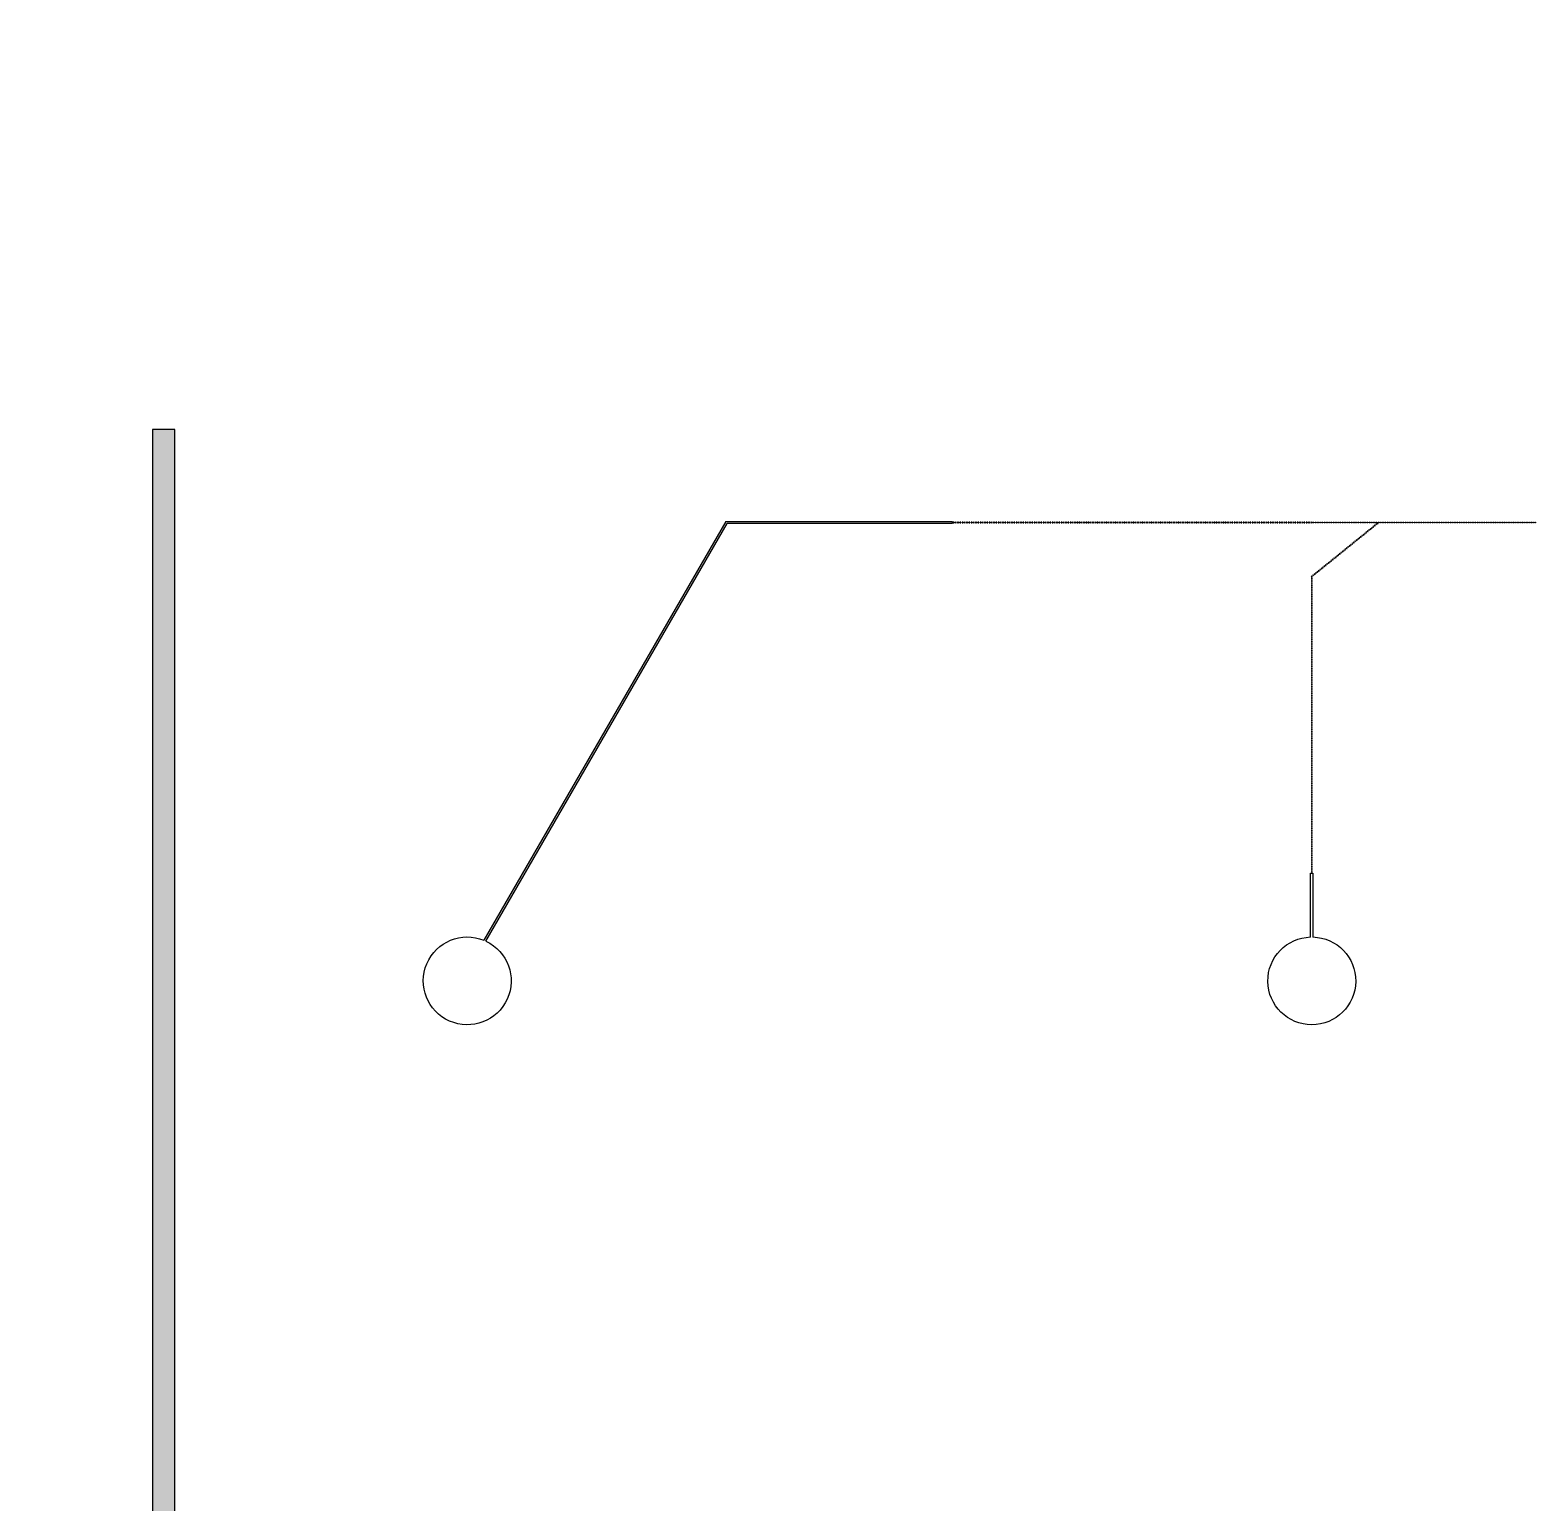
# Model space of a CAD drawing. Header units: inches. Extents: x 734146 to 834146, y 204695 to 304695.
# Drawn here: x 753819 to 760508, y 246410 to 252955 of the extents above; entities that cross this region are included whole.
import ezdxf

# ---------------------------------------------------------------- set-up
doc = ezdxf.new("R2010")
doc.units = ezdxf.units.IN
doc.header["$MEASUREMENT"] = 0

# ---------------------------------------------------------------- blocks, each defined once
blk = doc.blocks.new('*U38')
for p, q in [((-2303.7, -902.2), (-3378.3, 959.1)), ((-3369, 963.2), (-2297.8, -892.2)), ((294.6, 944.7), (294.6, 660.3)), ((304.6, 660.3), (304.6, 944.7)), ((294.6, 660.3), (304.6, 660.3)), ((-2303.7, -902.2), (-1297.9, -902.2)), ((-1297.9, -892.2), (-2297.8, -892.2)), ((-1297.9, -902.2), (-1297.9, -892.2))]:
    blk.add_line(p, q)
for points in [[(301.1, 653.3), (298.1, 653.3), (298.1, 656.3), (301.1, 656.3)], [(301.1, 645.3), (298.1, 645.3), (298.1, 648.3), (301.1, 648.3)], [(301.1, 637.3), (298.1, 637.3), (298.1, 640.3), (301.1, 640.3)], [(301.1, 629.3), (298.1, 629.3), (298.1, 632.3), (301.1, 632.3)], [(301.1, 621.3), (298.1, 621.3), (298.1, 624.3), (301.1, 624.3)], [(301.1, 613.3), (298.1, 613.3), (298.1, 616.3), (301.1, 616.3)], [(301.1, 605.3), (298.1, 605.3), (298.1, 608.3), (301.1, 608.3)], [(301.1, 597.3), (298.1, 597.3), (298.1, 600.3), (301.1, 600.3)], [(301.1, 589.3), (298.1, 589.3), (298.1, 592.3), (301.1, 592.3)], [(301.1, 581.3), (298.1, 581.3), (298.1, 584.3), (301.1, 584.3)], [(301.1, 573.3), (298.1, 573.3), (298.1, 576.3), (301.1, 576.3)], [(301.1, 565.3), (298.1, 565.3), (298.1, 568.3), (301.1, 568.3)], [(301.1, 557.3), (298.1, 557.3), (298.1, 560.3), (301.1, 560.3)], [(301.1, 549.3), (298.1, 549.3), (298.1, 552.3), (301.1, 552.3)], [(301.1, 541.3), (298.1, 541.3), (298.1, 544.3), (301.1, 544.3)], [(301.1, 533.3), (298.1, 533.3), (298.1, 536.3), (301.1, 536.3)], [(301.1, 525.3), (298.1, 525.3), (298.1, 528.3), (301.1, 528.3)], [(301.1, 517.3), (298.1, 517.3), (298.1, 520.3), (301.1, 520.3)], [(301.1, 509.3), (298.1, 509.3), (298.1, 512.3), (301.1, 512.3)], [(301.1, 501.3), (298.1, 501.3), (298.1, 504.3), (301.1, 504.3)], [(301.1, 493.3), (298.1, 493.3), (298.1, 496.3), (301.1, 496.3)], [(301.1, 485.3), (298.1, 485.3), (298.1, 488.3), (301.1, 488.3)], [(301.1, 477.3), (298.1, 477.3), (298.1, 480.3), (301.1, 480.3)], [(301.1, 469.3), (298.1, 469.3), (298.1, 472.3), (301.1, 472.3)], [(301.1, 461.3), (298.1, 461.3), (298.1, 464.3), (301.1, 464.3)], [(301.1, 453.3), (298.1, 453.3), (298.1, 456.3), (301.1, 456.3)], [(301.1, 445.3), (298.1, 445.3), (298.1, 448.3), (301.1, 448.3)], [(301.1, 437.3), (298.1, 437.3), (298.1, 440.3), (301.1, 440.3)], [(301.1, 429.3), (298.1, 429.3), (298.1, 432.3), (301.1, 432.3)], [(301.1, 421.3), (298.1, 421.3), (298.1, 424.3), (301.1, 424.3)], [(301.1, 413.3), (298.1, 413.3), (298.1, 416.3), (301.1, 416.3)], [(301.1, 405.3), (298.1, 405.3), (298.1, 408.3), (301.1, 408.3)], [(301.1, 397.3), (298.1, 397.3), (298.1, 400.3), (301.1, 400.3)], [(301.1, 389.3), (298.1, 389.3), (298.1, 392.3), (301.1, 392.3)], [(301.1, 381.3), (298.1, 381.3), (298.1, 384.3), (301.1, 384.3)], [(301.1, 373.3), (298.1, 373.3), (298.1, 376.3), (301.1, 376.3)], [(301.1, 365.3), (298.1, 365.3), (298.1, 368.3), (301.1, 368.3)], [(301.1, 357.3), (298.1, 357.3), (298.1, 360.3), (301.1, 360.3)], [(301.1, 349.3), (298.1, 349.3), (298.1, 352.3), (301.1, 352.3)], [(301.1, 341.3), (298.1, 341.3), (298.1, 344.3), (301.1, 344.3)], [(301.1, 333.3), (298.1, 333.3), (298.1, 336.3), (301.1, 336.3)], [(301.1, 325.3), (298.1, 325.3), (298.1, 328.3), (301.1, 328.3)], [(301.1, 317.3), (298.1, 317.3), (298.1, 320.3), (301.1, 320.3)], [(301.1, 309.3), (298.1, 309.3), (298.1, 312.3), (301.1, 312.3)], [(301.1, 301.3), (298.1, 301.3), (298.1, 304.3), (301.1, 304.3)], [(301.1, 293.3), (298.1, 293.3), (298.1, 296.3), (301.1, 296.3)], [(301.1, 285.3), (298.1, 285.3), (298.1, 288.3), (301.1, 288.3)], [(301.1, 277.3), (298.1, 277.3), (298.1, 280.3), (301.1, 280.3)], [(301.1, 269.3), (298.1, 269.3), (298.1, 272.3), (301.1, 272.3)], [(301.1, 261.3), (298.1, 261.3), (298.1, 264.3), (301.1, 264.3)], [(301.1, 253.3), (298.1, 253.3), (298.1, 256.3), (301.1, 256.3)], [(301.1, 245.3), (298.1, 245.3), (298.1, 248.3), (301.1, 248.3)], [(301.1, 237.3), (298.1, 237.3), (298.1, 240.3), (301.1, 240.3)], [(301.1, 229.3), (298.1, 229.3), (298.1, 232.3), (301.1, 232.3)], [(301.1, 221.3), (298.1, 221.3), (298.1, 224.3), (301.1, 224.3)], [(301.1, 213.3), (298.1, 213.3), (298.1, 216.3), (301.1, 216.3)], [(301.1, 205.3), (298.1, 205.3), (298.1, 208.3), (301.1, 208.3)], [(301.1, 197.3), (298.1, 197.3), (298.1, 200.3), (301.1, 200.3)], [(301.1, 189.3), (298.1, 189.3), (298.1, 192.3), (301.1, 192.3)], [(301.1, 181.3), (298.1, 181.3), (298.1, 184.3), (301.1, 184.3)], [(301.1, 173.3), (298.1, 173.3), (298.1, 176.3), (301.1, 176.3)], [(301.1, 165.3), (298.1, 165.3), (298.1, 168.3), (301.1, 168.3)], [(301.1, 157.3), (298.1, 157.3), (298.1, 160.3), (301.1, 160.3)], [(301.1, 149.3), (298.1, 149.3), (298.1, 152.3), (301.1, 152.3)], [(301.1, 141.3), (298.1, 141.3), (298.1, 144.3), (301.1, 144.3)], [(301.1, 133.3), (298.1, 133.3), (298.1, 136.3), (301.1, 136.3)], [(301.1, 125.3), (298.1, 125.3), (298.1, 128.3), (301.1, 128.3)], [(301.1, 117.3), (298.1, 117.3), (298.1, 120.3), (301.1, 120.3)], [(301.1, 109.3), (298.1, 109.3), (298.1, 112.3), (301.1, 112.3)], [(301.1, 101.3), (298.1, 101.3), (298.1, 104.3), (301.1, 104.3)], [(301.1, 93.3), (298.1, 93.3), (298.1, 96.3), (301.1, 96.3)], [(301.1, 85.3), (298.1, 85.3), (298.1, 88.3), (301.1, 88.3)], [(301.1, 77.3), (298.1, 77.3), (298.1, 80.3), (301.1, 80.3)], [(301.1, 69.3), (298.1, 69.3), (298.1, 72.3), (301.1, 72.3)], [(301.1, 61.3), (298.1, 61.3), (298.1, 64.3), (301.1, 64.3)], [(301.1, 53.3), (298.1, 53.3), (298.1, 56.3), (301.1, 56.3)], [(301.1, 45.3), (298.1, 45.3), (298.1, 48.3), (301.1, 48.3)], [(301.1, 37.3), (298.1, 37.3), (298.1, 40.3), (301.1, 40.3)], [(301.1, 29.3), (298.1, 29.3), (298.1, 32.3), (301.1, 32.3)], [(301.1, 21.3), (298.1, 21.3), (298.1, 24.3), (301.1, 24.3)], [(301.1, 13.3), (298.1, 13.3), (298.1, 16.3), (301.1, 16.3)], [(301.1, 5.3), (298.1, 5.3), (298.1, 8.3), (301.1, 8.3)], [(301.1, -2.7), (298.1, -2.7), (298.1, 0.3), (301.1, 0.3)], [(301.1, -10.7), (298.1, -10.7), (298.1, -7.7), (301.1, -7.7)], [(301.1, -18.7), (298.1, -18.7), (298.1, -15.7), (301.1, -15.7)], [(301.1, -26.7), (298.1, -26.7), (298.1, -23.7), (301.1, -23.7)], [(301.1, -34.7), (298.1, -34.7), (298.1, -31.7), (301.1, -31.7)], [(301.1, -42.7), (298.1, -42.7), (298.1, -39.7), (301.1, -39.7)], [(301.1, -50.7), (298.1, -50.7), (298.1, -47.7), (301.1, -47.7)], [(301.1, -58.7), (298.1, -58.7), (298.1, -55.7), (301.1, -55.7)], [(301.1, -66.7), (298.1, -66.7), (298.1, -63.7), (301.1, -63.7)], [(301.1, -74.7), (298.1, -74.7), (298.1, -71.7), (301.1, -71.7)], [(301.1, -82.7), (298.1, -82.7), (298.1, -79.7), (301.1, -79.7)], [(301.1, -90.7), (298.1, -90.7), (298.1, -87.7), (301.1, -87.7)], [(301.1, -98.7), (298.1, -98.7), (298.1, -95.7), (301.1, -95.7)], [(301.1, -106.7), (298.1, -106.7), (298.1, -103.7), (301.1, -103.7)], [(301.1, -114.7), (298.1, -114.7), (298.1, -111.7), (301.1, -111.7)], [(301.1, -122.7), (298.1, -122.7), (298.1, -119.7), (301.1, -119.7)], [(301.1, -130.7), (298.1, -130.7), (298.1, -127.7), (301.1, -127.7)], [(301.1, -138.7), (298.1, -138.7), (298.1, -135.7), (301.1, -135.7)], [(301.1, -146.7), (298.1, -146.7), (298.1, -143.7), (301.1, -143.7)], [(301.1, -154.7), (298.1, -154.7), (298.1, -151.7), (301.1, -151.7)], [(301.1, -162.7), (298.1, -162.7), (298.1, -159.7), (301.1, -159.7)], [(301.1, -170.7), (298.1, -170.7), (298.1, -167.7), (301.1, -167.7)], [(301.1, -178.7), (298.1, -178.7), (298.1, -175.7), (301.1, -175.7)], [(301.1, -186.7), (298.1, -186.7), (298.1, -183.7), (301.1, -183.7)], [(301.1, -194.7), (298.1, -194.7), (298.1, -191.7), (301.1, -191.7)], [(301.1, -202.7), (298.1, -202.7), (298.1, -199.7), (301.1, -199.7)], [(301.1, -210.7), (298.1, -210.7), (298.1, -207.7), (301.1, -207.7)], [(301.1, -218.7), (298.1, -218.7), (298.1, -215.7), (301.1, -215.7)], [(301.1, -226.7), (298.1, -226.7), (298.1, -223.7), (301.1, -223.7)], [(301.1, -234.7), (298.1, -234.7), (298.1, -231.7), (301.1, -231.7)], [(301.1, -242.7), (298.1, -242.7), (298.1, -239.7), (301.1, -239.7)], [(301.1, -250.7), (298.1, -250.7), (298.1, -247.7), (301.1, -247.7)], [(301.1, -258.7), (298.1, -258.7), (298.1, -255.7), (301.1, -255.7)], [(301.1, -266.7), (298.1, -266.7), (298.1, -263.7), (301.1, -263.7)], [(301.1, -274.7), (298.1, -274.7), (298.1, -271.7), (301.1, -271.7)], [(301.1, -282.7), (298.1, -282.7), (298.1, -279.7), (301.1, -279.7)], [(301.1, -290.7), (298.1, -290.7), (298.1, -287.7), (301.1, -287.7)], [(301.1, -298.7), (298.1, -298.7), (298.1, -295.7), (301.1, -295.7)], [(301.1, -306.7), (298.1, -306.7), (298.1, -303.7), (301.1, -303.7)], [(301.1, -314.7), (298.1, -314.7), (298.1, -311.7), (301.1, -311.7)], [(301.1, -322.7), (298.1, -322.7), (298.1, -319.7), (301.1, -319.7)], [(301.1, -330.7), (298.1, -330.7), (298.1, -327.7), (301.1, -327.7)], [(301.1, -338.7), (298.1, -338.7), (298.1, -335.7), (301.1, -335.7)], [(301.1, -346.7), (298.1, -346.7), (298.1, -343.7), (301.1, -343.7)], [(301.1, -354.7), (298.1, -354.7), (298.1, -351.7), (301.1, -351.7)], [(301.1, -362.7), (298.1, -362.7), (298.1, -359.7), (301.1, -359.7)], [(301.1, -370.7), (298.1, -370.7), (298.1, -367.7), (301.1, -367.7)], [(301.1, -378.7), (298.1, -378.7), (298.1, -375.7), (301.1, -375.7)], [(301.1, -386.7), (298.1, -386.7), (298.1, -383.7), (301.1, -383.7)], [(301.1, -394.7), (298.1, -394.7), (298.1, -391.7), (301.1, -391.7)], [(301.1, -402.7), (298.1, -402.7), (298.1, -399.7), (301.1, -399.7)], [(301.1, -410.7), (298.1, -410.7), (298.1, -407.7), (301.1, -407.7)], [(301.1, -418.7), (298.1, -418.7), (298.1, -415.7), (301.1, -415.7)], [(301.1, -426.7), (298.1, -426.7), (298.1, -423.7), (301.1, -423.7)], [(301.1, -434.7), (298.1, -434.7), (298.1, -431.7), (301.1, -431.7)], [(301.1, -442.7), (298.1, -442.7), (298.1, -439.7), (301.1, -439.7)], [(301.1, -450.7), (298.1, -450.7), (298.1, -447.7), (301.1, -447.7)], [(301.1, -458.7), (298.1, -458.7), (298.1, -455.7), (301.1, -455.7)], [(301.1, -466.7), (298.1, -466.7), (298.1, -463.7), (301.1, -463.7)], [(301.1, -474.7), (298.1, -474.7), (298.1, -471.7), (301.1, -471.7)], [(301.1, -482.7), (298.1, -482.7), (298.1, -479.7), (301.1, -479.7)], [(301.1, -490.7), (298.1, -490.7), (298.1, -487.7), (301.1, -487.7)], [(301.1, -498.7), (298.1, -498.7), (298.1, -495.7), (301.1, -495.7)], [(301.1, -506.7), (298.1, -506.7), (298.1, -503.7), (301.1, -503.7)], [(301.1, -514.7), (298.1, -514.7), (298.1, -511.7), (301.1, -511.7)], [(301.1, -522.7), (298.1, -522.7), (298.1, -519.7), (301.1, -519.7)], [(301.1, -530.7), (298.1, -530.7), (298.1, -527.7), (301.1, -527.7)], [(301.1, -538.7), (298.1, -538.7), (298.1, -535.7), (301.1, -535.7)], [(301.1, -546.7), (298.1, -546.7), (298.1, -543.7), (301.1, -543.7)], [(301.1, -554.7), (298.1, -554.7), (298.1, -551.7), (301.1, -551.7)], [(301.1, -562.7), (298.1, -562.7), (298.1, -559.7), (301.1, -559.7)], [(301.1, -570.7), (298.1, -570.7), (298.1, -567.7), (301.1, -567.7)], [(301.1, -578.7), (298.1, -578.7), (298.1, -575.7), (301.1, -575.7)], [(301.1, -586.7), (298.1, -586.7), (298.1, -583.7), (301.1, -583.7)], [(301.1, -594.7), (298.1, -594.7), (298.1, -591.7), (301.1, -591.7)], [(301.1, -602.7), (298.1, -602.7), (298.1, -599.7), (301.1, -599.7)], [(297.5, -657.4), (299.4, -655.1), (301.7, -657), (299.8, -659.3)], [(301.1, -610.7), (298.1, -610.7), (298.1, -607.7), (301.1, -607.7)], [(301.1, -618.7), (298.1, -618.7), (298.1, -615.7), (301.1, -615.7)], [(301.1, -626.7), (298.1, -626.7), (298.1, -623.7), (301.1, -623.7)], [(301.1, -634.7), (298.1, -634.7), (298.1, -631.7), (301.1, -631.7)], [(301.1, -642.7), (298.1, -642.7), (298.1, -639.7), (301.1, -639.7)], [(301.1, -650.7), (298.1, -650.7), (298.1, -647.7), (301.1, -647.7)], [(303.7, -662.4), (305.6, -660.1), (307.9, -662), (306.1, -664.3)], [(309.9, -667.5), (311.8, -665.1), (314.2, -667), (312.3, -669.4)], [(316.2, -672.5), (318, -670.2), (320.4, -672.1), (318.5, -674.4)], [(322.4, -677.5), (324.3, -675.2), (326.6, -677.1), (324.7, -679.4)], [(328.6, -682.6), (330.5, -680.2), (332.8, -682.1), (330.9, -684.5)], [(334.8, -687.6), (336.7, -685.3), (339, -687.2), (337.1, -689.5)], [(341, -692.6), (342.9, -690.3), (345.2, -692.2), (343.4, -694.5)], [(347.2, -697.7), (349.1, -695.3), (351.5, -697.2), (349.6, -699.6)], [(353.5, -702.7), (355.4, -700.4), (357.7, -702.3), (355.8, -704.6)], [(359.7, -707.7), (361.6, -705.4), (363.9, -707.3), (362, -709.6)], [(365.9, -712.8), (367.8, -710.4), (370.1, -712.3), (368.2, -714.7)], [(372.1, -717.8), (374, -715.5), (376.3, -717.4), (374.4, -719.7)], [(378.3, -722.8), (380.2, -720.5), (382.6, -722.4), (380.7, -724.7)], [(384.5, -727.9), (386.4, -725.5), (388.8, -727.4), (386.9, -729.8)], [(390.8, -732.9), (392.7, -730.6), (395, -732.5), (393.1, -734.8)], [(397, -737.9), (398.9, -735.6), (401.2, -737.5), (399.3, -739.8)], [(403.2, -743), (405.1, -740.7), (407.4, -742.5), (405.5, -744.9)], [(409.4, -748), (411.3, -745.7), (413.6, -747.6), (411.7, -749.9)], [(415.6, -753.1), (417.5, -750.7), (419.9, -752.6), (418, -754.9)], [(421.9, -758.1), (423.7, -755.8), (426.1, -757.6), (424.2, -760)], [(428.1, -763.1), (430, -760.8), (432.3, -762.7), (430.4, -765)], [(434.3, -768.2), (436.2, -765.8), (438.5, -767.7), (436.6, -770)], [(440.5, -773.2), (442.4, -770.9), (444.7, -772.7), (442.8, -775.1)], [(446.7, -778.2), (448.6, -775.9), (450.9, -777.8), (449.1, -780.1)], [(452.9, -783.3), (454.8, -780.9), (457.2, -782.8), (455.3, -785.1)], [(459.2, -788.3), (461, -786), (463.4, -787.9), (461.5, -790.2)], [(465.4, -793.3), (467.3, -791), (469.6, -792.9), (467.7, -795.2)], [(471.6, -798.4), (473.5, -796), (475.8, -797.9), (473.9, -800.3)], [(477.8, -803.4), (479.7, -801.1), (482, -803), (480.1, -805.3)], [(484, -808.4), (485.9, -806.1), (488.2, -808), (486.4, -810.3)], [(490.2, -813.5), (492.1, -811.1), (494.5, -813), (492.6, -815.4)], [(496.5, -818.5), (498.3, -816.2), (500.7, -818.1), (498.8, -820.4)], [(502.7, -823.5), (504.6, -821.2), (506.9, -823.1), (505, -825.4)], [(508.9, -828.6), (510.8, -826.2), (513.1, -828.1), (511.2, -830.5)], [(515.1, -833.6), (517, -831.3), (519.3, -833.2), (517.4, -835.5)], [(521.3, -838.6), (523.2, -836.3), (525.5, -838.2), (523.7, -840.5)], [(527.5, -843.7), (529.4, -841.3), (531.8, -843.2), (529.9, -845.6)], [(533.8, -848.7), (535.6, -846.4), (538, -848.3), (536.1, -850.6)], [(540, -853.7), (541.9, -851.4), (544.2, -853.3), (542.3, -855.6)], [(546.2, -858.8), (548.1, -856.4), (550.4, -858.3), (548.5, -860.7)], [(552.4, -863.8), (554.3, -861.5), (556.6, -863.4), (554.7, -865.7)], [(558.6, -868.8), (560.5, -866.5), (562.8, -868.4), (561, -870.7)], [(-1290.9, -895.7), (-1290.9, -898.7), (-1293.9, -898.7), (-1293.9, -895.7)], [(-1282.9, -895.7), (-1282.9, -898.7), (-1285.9, -898.7), (-1285.9, -895.7)], [(-1274.9, -895.7), (-1274.9, -898.7), (-1277.9, -898.7), (-1277.9, -895.7)], [(-1266.9, -895.7), (-1266.9, -898.7), (-1269.9, -898.7), (-1269.9, -895.7)], [(-1258.9, -895.7), (-1258.9, -898.7), (-1261.9, -898.7), (-1261.9, -895.7)], [(-1250.9, -895.7), (-1250.9, -898.7), (-1253.9, -898.7), (-1253.9, -895.7)], [(-1242.9, -895.7), (-1242.9, -898.7), (-1245.9, -898.7), (-1245.9, -895.7)], [(-1234.9, -895.7), (-1234.9, -898.7), (-1237.9, -898.7), (-1237.9, -895.7)], [(-1226.9, -895.7), (-1226.9, -898.7), (-1229.9, -898.7), (-1229.9, -895.7)], [(-1218.9, -895.7), (-1218.9, -898.7), (-1221.9, -898.7), (-1221.9, -895.7)], [(-1210.9, -895.7), (-1210.9, -898.7), (-1213.9, -898.7), (-1213.9, -895.7)], [(-1202.9, -895.7), (-1202.9, -898.7), (-1205.9, -898.7), (-1205.9, -895.7)], [(-1194.9, -895.7), (-1194.9, -898.7), (-1197.9, -898.7), (-1197.9, -895.7)], [(-1186.9, -895.7), (-1186.9, -898.7), (-1189.9, -898.7), (-1189.9, -895.7)], [(-1178.9, -895.7), (-1178.9, -898.7), (-1181.9, -898.7), (-1181.9, -895.7)], [(-1170.9, -895.7), (-1170.9, -898.7), (-1173.9, -898.7), (-1173.9, -895.7)], [(-1162.9, -895.7), (-1162.9, -898.7), (-1165.9, -898.7), (-1165.9, -895.7)], [(-1154.9, -895.7), (-1154.9, -898.7), (-1157.9, -898.7), (-1157.9, -895.7)], [(-1146.9, -895.7), (-1146.9, -898.7), (-1149.9, -898.7), (-1149.9, -895.7)], [(-1138.9, -895.7), (-1138.9, -898.7), (-1141.9, -898.7), (-1141.9, -895.7)], [(-1130.9, -895.7), (-1130.9, -898.7), (-1133.9, -898.7), (-1133.9, -895.7)], [(-1122.9, -895.7), (-1122.9, -898.7), (-1125.9, -898.7), (-1125.9, -895.7)], [(-1114.9, -895.7), (-1114.9, -898.7), (-1117.9, -898.7), (-1117.9, -895.7)], [(-1106.9, -895.7), (-1106.9, -898.7), (-1109.9, -898.7), (-1109.9, -895.7)], [(-1098.9, -895.7), (-1098.9, -898.7), (-1101.9, -898.7), (-1101.9, -895.7)], [(-1090.9, -895.7), (-1090.9, -898.7), (-1093.9, -898.7), (-1093.9, -895.7)], [(-1082.9, -895.7), (-1082.9, -898.7), (-1085.9, -898.7), (-1085.9, -895.7)], [(-1074.9, -895.7), (-1074.9, -898.7), (-1077.9, -898.7), (-1077.9, -895.7)], [(-1066.9, -895.7), (-1066.9, -898.7), (-1069.9, -898.7), (-1069.9, -895.7)], [(-1058.9, -895.7), (-1058.9, -898.7), (-1061.9, -898.7), (-1061.9, -895.7)], [(-1050.9, -895.7), (-1050.9, -898.7), (-1053.9, -898.7), (-1053.9, -895.7)], [(-1042.9, -895.7), (-1042.9, -898.7), (-1045.9, -898.7), (-1045.9, -895.7)], [(-1034.9, -895.7), (-1034.9, -898.7), (-1037.9, -898.7), (-1037.9, -895.7)], [(-1026.9, -895.7), (-1026.9, -898.7), (-1029.9, -898.7), (-1029.9, -895.7)], [(-1018.9, -895.7), (-1018.9, -898.7), (-1021.9, -898.7), (-1021.9, -895.7)], [(-1010.9, -895.7), (-1010.9, -898.7), (-1013.9, -898.7), (-1013.9, -895.7)], [(-1002.9, -895.7), (-1002.9, -898.7), (-1005.9, -898.7), (-1005.9, -895.7)], [(-994.9, -895.7), (-994.9, -898.7), (-997.9, -898.7), (-997.9, -895.7)], [(-986.9, -895.7), (-986.9, -898.7), (-989.9, -898.7), (-989.9, -895.7)], [(-978.9, -895.7), (-978.9, -898.7), (-981.9, -898.7), (-981.9, -895.7)], [(-970.9, -895.7), (-970.9, -898.7), (-973.9, -898.7), (-973.9, -895.7)], [(-962.9, -895.7), (-962.9, -898.7), (-965.9, -898.7), (-965.9, -895.7)], [(-954.9, -895.7), (-954.9, -898.7), (-957.9, -898.7), (-957.9, -895.7)], [(-946.9, -895.7), (-946.9, -898.7), (-949.9, -898.7), (-949.9, -895.7)], [(-938.9, -895.7), (-938.9, -898.7), (-941.9, -898.7), (-941.9, -895.7)], [(-930.9, -895.7), (-930.9, -898.7), (-933.9, -898.7), (-933.9, -895.7)], [(-922.9, -895.7), (-922.9, -898.7), (-925.9, -898.7), (-925.9, -895.7)], [(-914.9, -895.7), (-914.9, -898.7), (-917.9, -898.7), (-917.9, -895.7)], [(-906.9, -895.7), (-906.9, -898.7), (-909.9, -898.7), (-909.9, -895.7)], [(-898.9, -895.7), (-898.9, -898.7), (-901.9, -898.7), (-901.9, -895.7)], [(-890.9, -895.7), (-890.9, -898.7), (-893.9, -898.7), (-893.9, -895.7)], [(-882.9, -895.7), (-882.9, -898.7), (-885.9, -898.7), (-885.9, -895.7)], [(-874.9, -895.7), (-874.9, -898.7), (-877.9, -898.7), (-877.9, -895.7)], [(-866.9, -895.7), (-866.9, -898.7), (-869.9, -898.7), (-869.9, -895.7)], [(-858.9, -895.7), (-858.9, -898.7), (-861.9, -898.7), (-861.9, -895.7)], [(-850.9, -895.7), (-850.9, -898.7), (-853.9, -898.7), (-853.9, -895.7)], [(-842.9, -895.7), (-842.9, -898.7), (-845.9, -898.7), (-845.9, -895.7)], [(-834.9, -895.7), (-834.9, -898.7), (-837.9, -898.7), (-837.9, -895.7)], [(-826.9, -895.7), (-826.9, -898.7), (-829.9, -898.7), (-829.9, -895.7)], [(-818.9, -895.7), (-818.9, -898.7), (-821.9, -898.7), (-821.9, -895.7)], [(-810.9, -895.7), (-810.9, -898.7), (-813.9, -898.7), (-813.9, -895.7)], [(-802.9, -895.7), (-802.9, -898.7), (-805.9, -898.7), (-805.9, -895.7)], [(-794.9, -895.7), (-794.9, -898.7), (-797.9, -898.7), (-797.9, -895.7)], [(-786.9, -895.7), (-786.9, -898.7), (-789.9, -898.7), (-789.9, -895.7)], [(-778.9, -895.7), (-778.9, -898.7), (-781.9, -898.7), (-781.9, -895.7)], [(-770.9, -895.7), (-770.9, -898.7), (-773.9, -898.7), (-773.9, -895.7)], [(-762.9, -895.7), (-762.9, -898.7), (-765.9, -898.7), (-765.9, -895.7)], [(-754.9, -895.7), (-754.9, -898.7), (-757.9, -898.7), (-757.9, -895.7)], [(-746.9, -895.7), (-746.9, -898.7), (-749.9, -898.7), (-749.9, -895.7)], [(-738.9, -895.7), (-738.9, -898.7), (-741.9, -898.7), (-741.9, -895.7)], [(-730.9, -895.7), (-730.9, -898.7), (-733.9, -898.7), (-733.9, -895.7)], [(-722.9, -895.7), (-722.9, -898.7), (-725.9, -898.7), (-725.9, -895.7)], [(-714.9, -895.7), (-714.9, -898.7), (-717.9, -898.7), (-717.9, -895.7)], [(-706.9, -895.7), (-706.9, -898.7), (-709.9, -898.7), (-709.9, -895.7)], [(-698.9, -895.7), (-698.9, -898.7), (-701.9, -898.7), (-701.9, -895.7)], [(-690.9, -895.7), (-690.9, -898.7), (-693.9, -898.7), (-693.9, -895.7)], [(-682.9, -895.7), (-682.9, -898.7), (-685.9, -898.7), (-685.9, -895.7)], [(-674.9, -895.7), (-674.9, -898.7), (-677.9, -898.7), (-677.9, -895.7)], [(-666.9, -895.7), (-666.9, -898.7), (-669.9, -898.7), (-669.9, -895.7)], [(-658.9, -895.7), (-658.9, -898.7), (-661.9, -898.7), (-661.9, -895.7)], [(-650.9, -895.7), (-650.9, -898.7), (-653.9, -898.7), (-653.9, -895.7)], [(-642.9, -895.7), (-642.9, -898.7), (-645.9, -898.7), (-645.9, -895.7)], [(-634.9, -895.7), (-634.9, -898.7), (-637.9, -898.7), (-637.9, -895.7)], [(-626.9, -895.7), (-626.9, -898.7), (-629.9, -898.7), (-629.9, -895.7)], [(-618.9, -895.7), (-618.9, -898.7), (-621.9, -898.7), (-621.9, -895.7)], [(-610.9, -895.7), (-610.9, -898.7), (-613.9, -898.7), (-613.9, -895.7)], [(-602.9, -895.7), (-602.9, -898.7), (-605.9, -898.7), (-605.9, -895.7)], [(-594.9, -895.7), (-594.9, -898.7), (-597.9, -898.7), (-597.9, -895.7)], [(-586.9, -895.7), (-586.9, -898.7), (-589.9, -898.7), (-589.9, -895.7)], [(-578.9, -895.7), (-578.9, -898.7), (-581.9, -898.7), (-581.9, -895.7)], [(-570.9, -895.7), (-570.9, -898.7), (-573.9, -898.7), (-573.9, -895.7)], [(-562.9, -895.7), (-562.9, -898.7), (-565.9, -898.7), (-565.9, -895.7)], [(-554.9, -895.7), (-554.9, -898.7), (-557.9, -898.7), (-557.9, -895.7)], [(-546.9, -895.7), (-546.9, -898.7), (-549.9, -898.7), (-549.9, -895.7)], [(-538.9, -895.7), (-538.9, -898.7), (-541.9, -898.7), (-541.9, -895.7)], [(-530.9, -895.7), (-530.9, -898.7), (-533.9, -898.7), (-533.9, -895.7)], [(-522.9, -895.7), (-522.9, -898.7), (-525.9, -898.7), (-525.9, -895.7)], [(-514.9, -895.7), (-514.9, -898.7), (-517.9, -898.7), (-517.9, -895.7)], [(-506.9, -895.7), (-506.9, -898.7), (-509.9, -898.7), (-509.9, -895.7)], [(-498.9, -895.7), (-498.9, -898.7), (-501.9, -898.7), (-501.9, -895.7)], [(-490.9, -895.7), (-490.9, -898.7), (-493.9, -898.7), (-493.9, -895.7)], [(-482.9, -895.7), (-482.9, -898.7), (-485.9, -898.7), (-485.9, -895.7)], [(-474.9, -895.7), (-474.9, -898.7), (-477.9, -898.7), (-477.9, -895.7)], [(-466.9, -895.7), (-466.9, -898.7), (-469.9, -898.7), (-469.9, -895.7)], [(-458.9, -895.7), (-458.9, -898.7), (-461.9, -898.7), (-461.9, -895.7)], [(-450.9, -895.7), (-450.9, -898.7), (-453.9, -898.7), (-453.9, -895.7)], [(-442.9, -895.7), (-442.9, -898.7), (-445.9, -898.7), (-445.9, -895.7)], [(-434.9, -895.7), (-434.9, -898.7), (-437.9, -898.7), (-437.9, -895.7)], [(-426.9, -895.7), (-426.9, -898.7), (-429.9, -898.7), (-429.9, -895.7)], [(-418.9, -895.7), (-418.9, -898.7), (-421.9, -898.7), (-421.9, -895.7)], [(-410.9, -895.7), (-410.9, -898.7), (-413.9, -898.7), (-413.9, -895.7)], [(-402.9, -895.7), (-402.9, -898.7), (-405.9, -898.7), (-405.9, -895.7)], [(-394.9, -895.7), (-394.9, -898.7), (-397.9, -898.7), (-397.9, -895.7)], [(-386.9, -895.7), (-386.9, -898.7), (-389.9, -898.7), (-389.9, -895.7)], [(-378.9, -895.7), (-378.9, -898.7), (-381.9, -898.7), (-381.9, -895.7)], [(-370.9, -895.7), (-370.9, -898.7), (-373.9, -898.7), (-373.9, -895.7)], [(-362.9, -895.7), (-362.9, -898.7), (-365.9, -898.7), (-365.9, -895.7)], [(-354.9, -895.7), (-354.9, -898.7), (-357.9, -898.7), (-357.9, -895.7)], [(-346.9, -895.7), (-346.9, -898.7), (-349.9, -898.7), (-349.9, -895.7)], [(-338.9, -895.7), (-338.9, -898.7), (-341.9, -898.7), (-341.9, -895.7)], [(-330.9, -895.7), (-330.9, -898.7), (-333.9, -898.7), (-333.9, -895.7)], [(-322.9, -895.7), (-322.9, -898.7), (-325.9, -898.7), (-325.9, -895.7)], [(-314.9, -895.7), (-314.9, -898.7), (-317.9, -898.7), (-317.9, -895.7)], [(-306.9, -895.7), (-306.9, -898.7), (-309.9, -898.7), (-309.9, -895.7)], [(-298.9, -895.7), (-298.9, -898.7), (-301.9, -898.7), (-301.9, -895.7)], [(-290.9, -895.7), (-290.9, -898.7), (-293.9, -898.7), (-293.9, -895.7)], [(-282.9, -895.7), (-282.9, -898.7), (-285.9, -898.7), (-285.9, -895.7)], [(-274.9, -895.7), (-274.9, -898.7), (-277.9, -898.7), (-277.9, -895.7)], [(-266.9, -895.7), (-266.9, -898.7), (-269.9, -898.7), (-269.9, -895.7)], [(-258.9, -895.7), (-258.9, -898.7), (-261.9, -898.7), (-261.9, -895.7)], [(-250.9, -895.7), (-250.9, -898.7), (-253.9, -898.7), (-253.9, -895.7)], [(-242.9, -895.7), (-242.9, -898.7), (-245.9, -898.7), (-245.9, -895.7)], [(-234.9, -895.7), (-234.9, -898.7), (-237.9, -898.7), (-237.9, -895.7)], [(-226.9, -895.7), (-226.9, -898.7), (-229.9, -898.7), (-229.9, -895.7)], [(-218.9, -895.7), (-218.9, -898.7), (-221.9, -898.7), (-221.9, -895.7)], [(-210.9, -895.7), (-210.9, -898.7), (-213.9, -898.7), (-213.9, -895.7)], [(-202.9, -895.7), (-202.9, -898.7), (-205.9, -898.7), (-205.9, -895.7)], [(-194.9, -895.7), (-194.9, -898.7), (-197.9, -898.7), (-197.9, -895.7)], [(-186.9, -895.7), (-186.9, -898.7), (-189.9, -898.7), (-189.9, -895.7)], [(-178.9, -895.7), (-178.9, -898.7), (-181.9, -898.7), (-181.9, -895.7)], [(-170.9, -895.7), (-170.9, -898.7), (-173.9, -898.7), (-173.9, -895.7)], [(-162.9, -895.7), (-162.9, -898.7), (-165.9, -898.7), (-165.9, -895.7)], [(-154.9, -895.7), (-154.9, -898.7), (-157.9, -898.7), (-157.9, -895.7)], [(-146.9, -895.7), (-146.9, -898.7), (-149.9, -898.7), (-149.9, -895.7)], [(-138.9, -895.7), (-138.9, -898.7), (-141.9, -898.7), (-141.9, -895.7)], [(-130.9, -895.7), (-130.9, -898.7), (-133.9, -898.7), (-133.9, -895.7)], [(-122.9, -895.7), (-122.9, -898.7), (-125.9, -898.7), (-125.9, -895.7)], [(-114.9, -895.7), (-114.9, -898.7), (-117.9, -898.7), (-117.9, -895.7)], [(-106.9, -895.7), (-106.9, -898.7), (-109.9, -898.7), (-109.9, -895.7)], [(-98.9, -895.7), (-98.9, -898.7), (-101.9, -898.7), (-101.9, -895.7)], [(-90.9, -895.7), (-90.9, -898.7), (-93.9, -898.7), (-93.9, -895.7)], [(-82.9, -895.7), (-82.9, -898.7), (-85.9, -898.7), (-85.9, -895.7)], [(-74.9, -895.7), (-74.9, -898.7), (-77.9, -898.7), (-77.9, -895.7)], [(-66.9, -895.7), (-66.9, -898.7), (-69.9, -898.7), (-69.9, -895.7)], [(-58.9, -895.7), (-58.9, -898.7), (-61.9, -898.7), (-61.9, -895.7)], [(-50.9, -895.7), (-50.9, -898.7), (-53.9, -898.7), (-53.9, -895.7)], [(-42.9, -895.7), (-42.9, -898.7), (-45.9, -898.7), (-45.9, -895.7)], [(-34.9, -895.7), (-34.9, -898.7), (-37.9, -898.7), (-37.9, -895.7)], [(-26.9, -895.7), (-26.9, -898.7), (-29.9, -898.7), (-29.9, -895.7)], [(-18.9, -895.7), (-18.9, -898.7), (-21.9, -898.7), (-21.9, -895.7)], [(-10.9, -895.7), (-10.9, -898.7), (-13.9, -898.7), (-13.9, -895.7)], [(-2.9, -895.7), (-2.9, -898.7), (-5.9, -898.7), (-5.9, -895.7)], [(5.1, -895.7), (5.1, -898.7), (2.1, -898.7), (2.1, -895.7)], [(13.1, -895.7), (13.1, -898.7), (10.1, -898.7), (10.1, -895.7)], [(21.1, -895.7), (21.1, -898.7), (18.1, -898.7), (18.1, -895.7)], [(29.1, -895.7), (29.1, -898.7), (26.1, -898.7), (26.1, -895.7)], [(37.1, -895.7), (37.1, -898.7), (34.1, -898.7), (34.1, -895.7)], [(45.1, -895.7), (45.1, -898.7), (42.1, -898.7), (42.1, -895.7)], [(53.1, -895.7), (53.1, -898.7), (50.1, -898.7), (50.1, -895.7)], [(61.1, -895.7), (61.1, -898.7), (58.1, -898.7), (58.1, -895.7)], [(69.1, -895.7), (69.1, -898.7), (66.1, -898.7), (66.1, -895.7)], [(77.1, -895.7), (77.1, -898.7), (74.1, -898.7), (74.1, -895.7)], [(85.1, -895.7), (85.1, -898.7), (82.1, -898.7), (82.1, -895.7)], [(93.1, -895.7), (93.1, -898.7), (90.1, -898.7), (90.1, -895.7)], [(101.1, -895.7), (101.1, -898.7), (98.1, -898.7), (98.1, -895.7)], [(109.1, -895.7), (109.1, -898.7), (106.1, -898.7), (106.1, -895.7)], [(117.1, -895.7), (117.1, -898.7), (114.1, -898.7), (114.1, -895.7)], [(125.1, -895.7), (125.1, -898.7), (122.1, -898.7), (122.1, -895.7)], [(133.1, -895.7), (133.1, -898.7), (130.1, -898.7), (130.1, -895.7)], [(141.1, -895.7), (141.1, -898.7), (138.1, -898.7), (138.1, -895.7)], [(149.1, -895.7), (149.1, -898.7), (146.1, -898.7), (146.1, -895.7)], [(157.1, -895.7), (157.1, -898.7), (154.1, -898.7), (154.1, -895.7)], [(165.1, -895.7), (165.1, -898.7), (162.1, -898.7), (162.1, -895.7)], [(173.1, -895.7), (173.1, -898.7), (170.1, -898.7), (170.1, -895.7)], [(181.1, -895.7), (181.1, -898.7), (178.1, -898.7), (178.1, -895.7)], [(189.1, -895.7), (189.1, -898.7), (186.1, -898.7), (186.1, -895.7)], [(197.1, -895.7), (197.1, -898.7), (194.1, -898.7), (194.1, -895.7)], [(205.1, -895.7), (205.1, -898.7), (202.1, -898.7), (202.1, -895.7)], [(213.1, -895.7), (213.1, -898.7), (210.1, -898.7), (210.1, -895.7)], [(221.1, -895.7), (221.1, -898.7), (218.1, -898.7), (218.1, -895.7)], [(229.1, -895.7), (229.1, -898.7), (226.1, -898.7), (226.1, -895.7)], [(237.1, -895.7), (237.1, -898.7), (234.1, -898.7), (234.1, -895.7)], [(245.1, -895.7), (245.1, -898.7), (242.1, -898.7), (242.1, -895.7)], [(253.1, -895.7), (253.1, -898.7), (250.1, -898.7), (250.1, -895.7)], [(261.1, -895.7), (261.1, -898.7), (258.1, -898.7), (258.1, -895.7)], [(269.1, -895.7), (269.1, -898.7), (266.1, -898.7), (266.1, -895.7)], [(277.1, -895.7), (277.1, -898.7), (274.1, -898.7), (274.1, -895.7)], [(285.1, -895.7), (285.1, -898.7), (282.1, -898.7), (282.1, -895.7)], [(293.1, -895.7), (293.1, -898.7), (290.1, -898.7), (290.1, -895.7)], [(301.1, -895.7), (301.1, -898.7), (298.1, -898.7), (298.1, -895.7)], [(306.1, -895.7), (306.1, -898.7), (309.1, -898.7), (309.1, -895.7)], [(314.1, -895.7), (314.1, -898.7), (317.1, -898.7), (317.1, -895.7)], [(322.1, -895.7), (322.1, -898.7), (325.1, -898.7), (325.1, -895.7)], [(330.1, -895.7), (330.1, -898.7), (333.1, -898.7), (333.1, -895.7)], [(338.1, -895.7), (338.1, -898.7), (341.1, -898.7), (341.1, -895.7)], [(346.1, -895.7), (346.1, -898.7), (349.1, -898.7), (349.1, -895.7)], [(354.1, -895.7), (354.1, -898.7), (357.1, -898.7), (357.1, -895.7)], [(362.1, -895.7), (362.1, -898.7), (365.1, -898.7), (365.1, -895.7)], [(370.1, -895.7), (370.1, -898.7), (373.1, -898.7), (373.1, -895.7)], [(378.1, -895.7), (378.1, -898.7), (381.1, -898.7), (381.1, -895.7)], [(386.1, -895.7), (386.1, -898.7), (389.1, -898.7), (389.1, -895.7)], [(394.1, -895.7), (394.1, -898.7), (397.1, -898.7), (397.1, -895.7)], [(402.1, -895.7), (402.1, -898.7), (405.1, -898.7), (405.1, -895.7)], [(410.1, -895.7), (410.1, -898.7), (413.1, -898.7), (413.1, -895.7)], [(418.1, -895.7), (418.1, -898.7), (421.1, -898.7), (421.1, -895.7)], [(426.1, -895.7), (426.1, -898.7), (429.1, -898.7), (429.1, -895.7)], [(434.1, -895.7), (434.1, -898.7), (437.1, -898.7), (437.1, -895.7)], [(442.1, -895.7), (442.1, -898.7), (445.1, -898.7), (445.1, -895.7)], [(450.1, -895.7), (450.1, -898.7), (453.1, -898.7), (453.1, -895.7)], [(458.1, -895.7), (458.1, -898.7), (461.1, -898.7), (461.1, -895.7)], [(466.1, -895.7), (466.1, -898.7), (469.1, -898.7), (469.1, -895.7)], [(474.1, -895.7), (474.1, -898.7), (477.1, -898.7), (477.1, -895.7)], [(482.1, -895.7), (482.1, -898.7), (485.1, -898.7), (485.1, -895.7)], [(490.1, -895.7), (490.1, -898.7), (493.1, -898.7), (493.1, -895.7)], [(498.1, -895.7), (498.1, -898.7), (501.1, -898.7), (501.1, -895.7)], [(506.1, -895.7), (506.1, -898.7), (509.1, -898.7), (509.1, -895.7)], [(514.1, -895.7), (514.1, -898.7), (517.1, -898.7), (517.1, -895.7)], [(522.1, -895.7), (522.1, -898.7), (525.1, -898.7), (525.1, -895.7)], [(530.1, -895.7), (530.1, -898.7), (533.1, -898.7), (533.1, -895.7)], [(538.1, -895.7), (538.1, -898.7), (541.1, -898.7), (541.1, -895.7)], [(546.1, -895.7), (546.1, -898.7), (549.1, -898.7), (549.1, -895.7)], [(554.1, -895.7), (554.1, -898.7), (557.1, -898.7), (557.1, -895.7)], [(562.1, -895.7), (562.1, -898.7), (565.1, -898.7), (565.1, -895.7)], [(564.8, -873.9), (566.7, -871.6), (569.1, -873.4), (567.2, -875.8)], [(570.1, -895.7), (570.1, -898.7), (573.1, -898.7), (573.1, -895.7)], [(571.1, -878.9), (573, -876.6), (575.3, -878.5), (573.4, -880.8)], [(577.3, -884), (579.2, -881.6), (581.5, -883.5), (579.6, -885.8)], [(578.1, -895.7), (578.1, -898.7), (581.1, -898.7), (581.1, -895.7)], [(583.5, -889), (585.4, -886.7), (587.7, -888.5), (585.8, -890.9)], [(586.1, -895.7), (586.1, -898.7), (589.1, -898.7), (589.1, -895.7)], [(589.7, -894), (591.6, -891.7), (593.9, -893.6), (592, -895.9)], [(594.1, -895.7), (594.1, -898.7), (597.1, -898.7), (597.1, -895.7)], [(602.1, -895.7), (602.1, -898.7), (605.1, -898.7), (605.1, -895.7)], [(610.1, -895.7), (610.1, -898.7), (613.1, -898.7), (613.1, -895.7)], [(618.1, -895.7), (618.1, -898.7), (621.1, -898.7), (621.1, -895.7)], [(626.1, -895.7), (626.1, -898.7), (629.1, -898.7), (629.1, -895.7)], [(634.1, -895.7), (634.1, -898.7), (637.1, -898.7), (637.1, -895.7)], [(642.1, -895.7), (642.1, -898.7), (645.1, -898.7), (645.1, -895.7)], [(650.1, -895.7), (650.1, -898.7), (653.1, -898.7), (653.1, -895.7)], [(658.1, -895.7), (658.1, -898.7), (661.1, -898.7), (661.1, -895.7)], [(666.1, -895.7), (666.1, -898.7), (669.1, -898.7), (669.1, -895.7)], [(674.1, -895.7), (674.1, -898.7), (677.1, -898.7), (677.1, -895.7)], [(682.1, -895.7), (682.1, -898.7), (685.1, -898.7), (685.1, -895.7)], [(690.1, -895.7), (690.1, -898.7), (693.1, -898.7), (693.1, -895.7)], [(698.1, -895.7), (698.1, -898.7), (701.1, -898.7), (701.1, -895.7)], [(706.1, -895.7), (706.1, -898.7), (709.1, -898.7), (709.1, -895.7)], [(714.1, -895.7), (714.1, -898.7), (717.1, -898.7), (717.1, -895.7)], [(722.1, -895.7), (722.1, -898.7), (725.1, -898.7), (725.1, -895.7)], [(730.1, -895.7), (730.1, -898.7), (733.1, -898.7), (733.1, -895.7)], [(738.1, -895.7), (738.1, -898.7), (741.1, -898.7), (741.1, -895.7)], [(746.1, -895.7), (746.1, -898.7), (749.1, -898.7), (749.1, -895.7)], [(754.1, -895.7), (754.1, -898.7), (757.1, -898.7), (757.1, -895.7)], [(762.1, -895.7), (762.1, -898.7), (765.1, -898.7), (765.1, -895.7)], [(770.1, -895.7), (770.1, -898.7), (773.1, -898.7), (773.1, -895.7)], [(778.1, -895.7), (778.1, -898.7), (781.1, -898.7), (781.1, -895.7)], [(786.1, -895.7), (786.1, -898.7), (789.1, -898.7), (789.1, -895.7)], [(794.1, -895.7), (794.1, -898.7), (797.1, -898.7), (797.1, -895.7)], [(802.1, -895.7), (802.1, -898.7), (805.1, -898.7), (805.1, -895.7)], [(810.1, -895.7), (810.1, -898.7), (813.1, -898.7), (813.1, -895.7)], [(818.1, -895.7), (818.1, -898.7), (821.1, -898.7), (821.1, -895.7)], [(826.1, -895.7), (826.1, -898.7), (829.1, -898.7), (829.1, -895.7)], [(834.1, -895.7), (834.1, -898.7), (837.1, -898.7), (837.1, -895.7)], [(842.1, -895.7), (842.1, -898.7), (845.1, -898.7), (845.1, -895.7)], [(850.1, -895.7), (850.1, -898.7), (853.1, -898.7), (853.1, -895.7)], [(858.1, -895.7), (858.1, -898.7), (861.1, -898.7), (861.1, -895.7)], [(866.1, -895.7), (866.1, -898.7), (869.1, -898.7), (869.1, -895.7)], [(874.1, -895.7), (874.1, -898.7), (877.1, -898.7), (877.1, -895.7)], [(882.1, -895.7), (882.1, -898.7), (885.1, -898.7), (885.1, -895.7)], [(890.1, -895.7), (890.1, -898.7), (893.1, -898.7), (893.1, -895.7)], [(898.1, -895.7), (898.1, -898.7), (901.1, -898.7), (901.1, -895.7)], [(906.1, -895.7), (906.1, -898.7), (909.1, -898.7), (909.1, -895.7)], [(914.1, -895.7), (914.1, -898.7), (917.1, -898.7), (917.1, -895.7)], [(922.1, -895.7), (922.1, -898.7), (925.1, -898.7), (925.1, -895.7)], [(930.1, -895.7), (930.1, -898.7), (933.1, -898.7), (933.1, -895.7)], [(938.1, -895.7), (938.1, -898.7), (941.1, -898.7), (941.1, -895.7)], [(946.1, -895.7), (946.1, -898.7), (949.1, -898.7), (949.1, -895.7)], [(954.1, -895.7), (954.1, -898.7), (957.1, -898.7), (957.1, -895.7)], [(962.1, -895.7), (962.1, -898.7), (965.1, -898.7), (965.1, -895.7)], [(970.1, -895.7), (970.1, -898.7), (973.1, -898.7), (973.1, -895.7)], [(978.1, -895.7), (978.1, -898.7), (981.1, -898.7), (981.1, -895.7)], [(986.1, -895.7), (986.1, -898.7), (989.1, -898.7), (989.1, -895.7)], [(994.1, -895.7), (994.1, -898.7), (997.1, -898.7), (997.1, -895.7)], [(1002.1, -895.7), (1002.1, -898.7), (1005.1, -898.7), (1005.1, -895.7)], [(1010.1, -895.7), (1010.1, -898.7), (1013.1, -898.7), (1013.1, -895.7)], [(1018.1, -895.7), (1018.1, -898.7), (1021.1, -898.7), (1021.1, -895.7)], [(1026.1, -895.7), (1026.1, -898.7), (1029.1, -898.7), (1029.1, -895.7)], [(1034.1, -895.7), (1034.1, -898.7), (1037.1, -898.7), (1037.1, -895.7)], [(1042.1, -895.7), (1042.1, -898.7), (1045.1, -898.7), (1045.1, -895.7)], [(1050.1, -895.7), (1050.1, -898.7), (1053.1, -898.7), (1053.1, -895.7)], [(1058.1, -895.7), (1058.1, -898.7), (1061.1, -898.7), (1061.1, -895.7)], [(1066.1, -895.7), (1066.1, -898.7), (1069.1, -898.7), (1069.1, -895.7)], [(1074.1, -895.7), (1074.1, -898.7), (1077.1, -898.7), (1077.1, -895.7)], [(1082.1, -895.7), (1082.1, -898.7), (1085.1, -898.7), (1085.1, -895.7)], [(1090.1, -895.7), (1090.1, -898.7), (1093.1, -898.7), (1093.1, -895.7)], [(1098.1, -895.7), (1098.1, -898.7), (1101.1, -898.7), (1101.1, -895.7)], [(1106.1, -895.7), (1106.1, -898.7), (1109.1, -898.7), (1109.1, -895.7)], [(1114.1, -895.7), (1114.1, -898.7), (1117.1, -898.7), (1117.1, -895.7)], [(1122.1, -895.7), (1122.1, -898.7), (1125.1, -898.7), (1125.1, -895.7)], [(1130.1, -895.7), (1130.1, -898.7), (1133.1, -898.7), (1133.1, -895.7)], [(1138.1, -895.7), (1138.1, -898.7), (1141.1, -898.7), (1141.1, -895.7)], [(1146.1, -895.7), (1146.1, -898.7), (1149.1, -898.7), (1149.1, -895.7)], [(1154.1, -895.7), (1154.1, -898.7), (1157.1, -898.7), (1157.1, -895.7)], [(1162.1, -895.7), (1162.1, -898.7), (1165.1, -898.7), (1165.1, -895.7)], [(1170.1, -895.7), (1170.1, -898.7), (1173.1, -898.7), (1173.1, -895.7)], [(1178.1, -895.7), (1178.1, -898.7), (1181.1, -898.7), (1181.1, -895.7)], [(1186.1, -895.7), (1186.1, -898.7), (1189.1, -898.7), (1189.1, -895.7)], [(1194.1, -895.7), (1194.1, -898.7), (1197.1, -898.7), (1197.1, -895.7)], [(1202.1, -895.7), (1202.1, -898.7), (1205.1, -898.7), (1205.1, -895.7)], [(1210.1, -895.7), (1210.1, -898.7), (1213.1, -898.7), (1213.1, -895.7)], [(1218.1, -895.7), (1218.1, -898.7), (1221.1, -898.7), (1221.1, -895.7)], [(1226.1, -895.7), (1226.1, -898.7), (1229.1, -898.7), (1229.1, -895.7)], [(1234.1, -895.7), (1234.1, -898.7), (1237.1, -898.7), (1237.1, -895.7)], [(1242.1, -895.7), (1242.1, -898.7), (1245.1, -898.7), (1245.1, -895.7)], [(1250.1, -895.7), (1250.1, -898.7), (1253.1, -898.7), (1253.1, -895.7)], [(1258.1, -895.7), (1258.1, -898.7), (1261.1, -898.7), (1261.1, -895.7)], [(1266.1, -895.7), (1266.1, -898.7), (1269.1, -898.7), (1269.1, -895.7)], [(1274.1, -895.7), (1274.1, -898.7), (1277.1, -898.7), (1277.1, -895.7)], [(1282.1, -895.7), (1282.1, -898.7), (1285.1, -898.7), (1285.1, -895.7)], [(1290.1, -895.7), (1290.1, -898.7), (1293.1, -898.7), (1293.1, -895.7)]]:
    blk.add_lwpolyline(points, close=True)
for centre, start, end in [((-3452.1, 1139.6), 295.21094, 292.24829), ((299.6, 1139.6), 271.46928, 268.53072)]:
    blk.add_arc(centre, 195, start, end)
blk = doc.blocks.new('*U36')
at = {"color": 0, "linetype": 'ByBlock', "lineweight": -2, "transparency": 16777216}
blk.add_blockref('*U38', (0, 0), dxfattribs=at)

msp = doc.modelspace()

# ---------------------------------------------------------------- hatches: boundary and pattern name
h = msp.add_hatch(color=256)
h.dxf.hatch_style = 1
h.paths.add_polyline_path([(813235.2, 251180.1), (813135.2, 251180.1), (813135.2, 240180.1), (813235.2, 240180.1)])
h.paths.add_polyline_path([(756377.6, 239518), (811377.6, 239518), (811377.6, 239418), (756377.6, 239418)])
h.paths.add_polyline_path([(813309.1, 238106.5), (813209.1, 238106.5), (813209.1, 227106.5), (813309.1, 227106.5)])
h.paths.add_polyline_path([(754462.6, 251180.1), (754362.6, 251180.1), (754362.6, 240180.1), (754462.6, 240180.1)])
h.paths.add_polyline_path([(754536.5, 238106.5), (754436.5, 238106.5), (754436.5, 227106.5), (754536.5, 227106.5)])
h.paths.add_polyline_path([(754536.5, 225027.1), (754436.5, 225027.1), (754436.5, 214027.1), (754536.5, 214027.1)])
h.paths.add_polyline_path([(756451.5, 226444.4), (811451.5, 226444.4), (811451.5, 226344.4), (756451.5, 226344.4)])
h.paths.add_polyline_path([(813309.1, 225027.1), (813209.1, 225027.1), (813209.1, 214027.1), (813309.1, 214027.1)])
h.paths.add_polyline_path([(756451.5, 213365), (811451.5, 213365), (811451.5, 213265), (756451.5, 213265)])

# ---------------------------------------------------------------- linework, layer by layer
msp.add_lwpolyline([(754462.6, 251180.1), (754362.6, 251180.1), (754362.6, 240180.1), (754462.6, 240180.1)], close=True)
msp.add_circle((784146.5, 254695.1), 50000)

# ---------------------------------------------------------------- block references
at = {"xscale": -1, "rotation": 180}
msp.add_blockref('*U36', (759213.3, 249869.5), dxfattribs=at)

doc.saveas('drawing.dxf')
